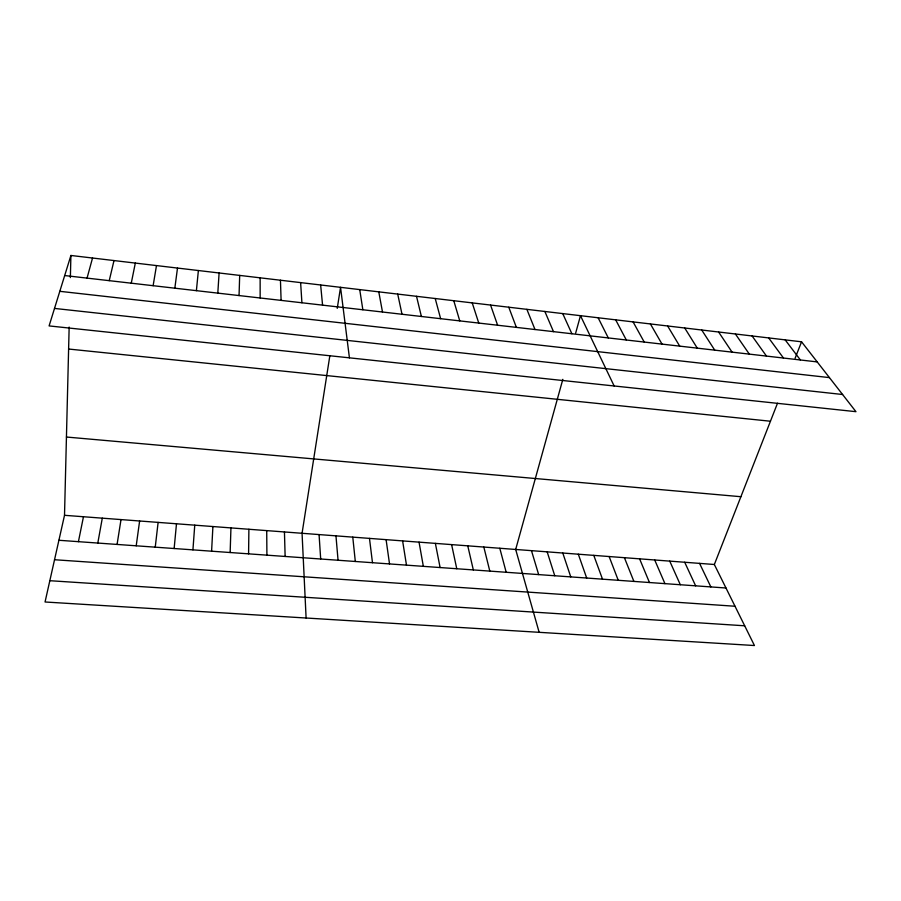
<?xml version="1.0" encoding="UTF-8"?>
<svg xmlns="http://www.w3.org/2000/svg" width="901" height="901" viewBox="0 0 901 901"><rect width="100%" height="100%" fill="white"/><g stroke="black" fill="none" stroke-linecap="round" stroke-linejoin="round"><path stroke-width="1.35" d="M248.586 553.845L248.89 529.259M777.495 403.243L714.347 564.499L754.452 645.533L45.05 601.992L64.512 515.304L69.152 327.063M70.368 277.598L70.909 255.467L801.552 341.806L855.95 411.678L49.093 325.914L70.909 255.467M230.149 552.527L230.949 527.907M239.047 295.562L239.689 275.413M211.6 551.198L212.906 526.544M217.805 293.118L219.101 272.98M192.927 549.858L194.751 525.159M174.141 548.518L176.483 523.785M196.395 290.663L198.378 270.525M155.242 547.166L158.114 522.389M174.839 288.185L177.497 268.059M136.209 545.803L139.621 520.992M329.822 355.884L302.06 533.291L306.103 618.018M337.244 308.367L340.544 287.329L349.419 357.832M117.074 544.429L121.016 519.584M153.125 285.696L156.481 265.581M97.804 543.055L102.297 518.165M78.421 541.67L83.466 516.746M131.264 283.184L135.319 263.081M109.235 280.661L113.999 260.558M87.048 278.116L92.533 258.024M562.832 379.344L515.676 549.452L539.147 632.322M575.694 332.976L580.481 315.677L614.144 385.977M795.121 358.204L801.552 341.806M49.825 580.706L744.688 625.79M54.533 559.735L735.013 606.249M58.914 540.273L725.981 588.004M64.512 515.304L714.347 564.499M66.437 437.03L740.892 496.71M68.611 349.036L770.456 421.229M54.511 308.424L842.581 394.503M59.804 291.316L829.427 377.609M64.692 275.548L817.207 361.909M785.165 339.868L800.392 359.983M768.677 337.92L783.476 358.046M752.087 335.96L766.458 356.086M735.407 333.989L749.328 354.127M718.615 332.007L732.085 352.145M701.721 330.003L714.741 350.151M684.726 327.998L697.273 348.146M667.618 325.971L679.703 346.13M650.409 323.943L662.021 344.103M633.088 321.894L644.226 342.065M615.665 319.832L626.319 340.004M598.129 317.76L608.288 337.931M699.559 563.373L710.855 586.923M684.692 562.247L695.628 585.83M562.731 313.582L571.887 333.753M669.747 561.12L680.323 584.738M654.712 559.983L664.938 583.634M544.857 311.464L553.496 331.647M639.597 558.834L649.463 582.53M526.871 309.347L535.003 329.529M624.404 557.685L633.899 581.415M609.132 556.525L618.244 580.3M508.772 307.207L516.374 327.39M593.77 555.365L602.51 579.174M578.318 554.194L586.686 578.037M490.561 305.056L497.622 325.238M562.787 553.023L570.761 576.899M472.225 302.894L478.758 323.065M547.166 551.84L554.757 575.75M531.466 550.657L538.663 574.601M453.777 300.709L459.758 320.891M435.217 298.513L440.634 318.695M499.796 548.259L506.182 572.281M483.826 547.042L489.806 571.11M416.521 296.305L421.386 316.488M467.765 545.826L473.329 569.928M451.615 544.609L456.762 568.745M397.713 294.086L402.004 314.258M435.374 543.382L440.105 567.551M378.78 291.845L382.497 312.016M419.044 542.143L423.346 566.346M402.612 540.904L406.486 565.141M359.724 289.593L362.855 309.764M386.09 539.643L389.525 563.925M369.478 538.393L372.473 562.708M352.775 537.131L355.309 561.481M320.643 284.975L322.569 305.146M335.96 535.858L338.055 560.242M319.067 534.575L320.688 559.003M300.619 282.61L301.914 302.77M280.448 280.222L281.101 300.382M284.446 531.95L285.133 556.458M266.719 530.61L266.91 555.151M260.141 277.823L260.152 297.983"/></g></svg>
